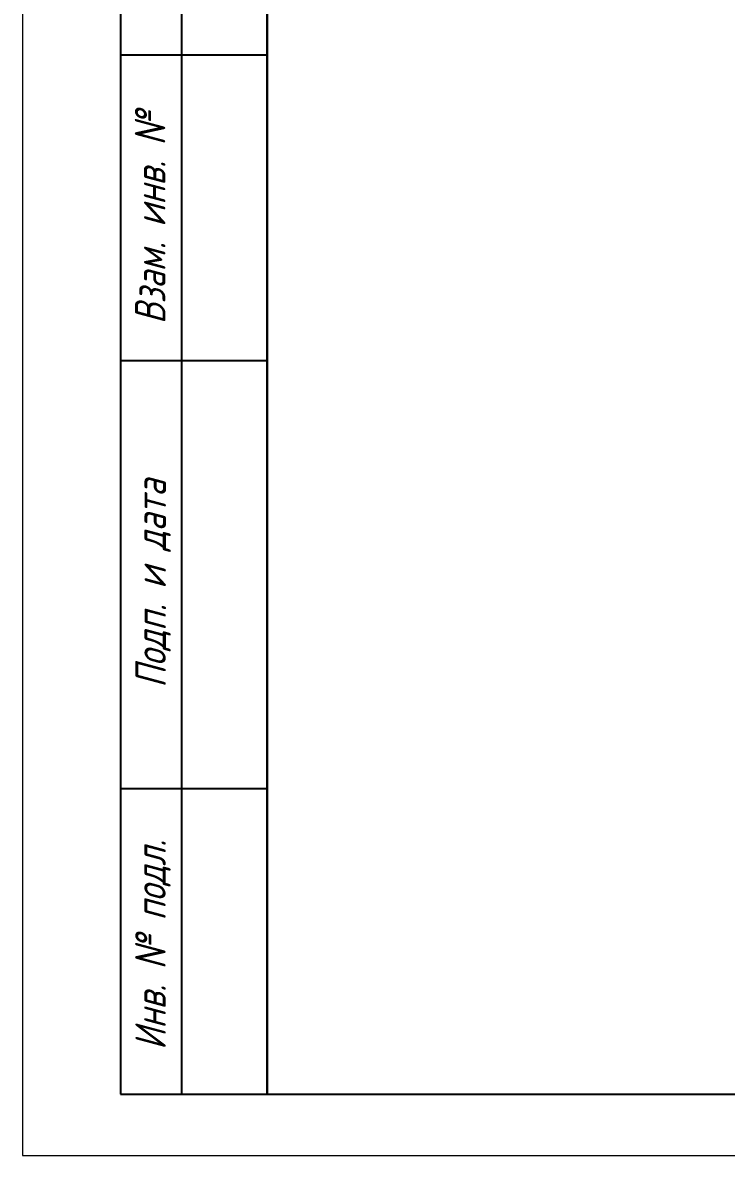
# Model space of a CAD drawing. Header units: millimetres. Extents: x 0 to 594, y -1 to 420.
# Drawn here: x 0 to 57.5, y 0 to 92.6 of the extents above; entities that cross this region are included whole.
import ezdxf

# ---------------------------------------------------------------- set-up
doc = ezdxf.new("R2010")
doc.units = ezdxf.units.MM
doc.linetypes.add('SLD-Сплошная', pattern=[0])
doc.styles.add('SLDTEXTSTYLE0', font='', dxfattribs={"bigfont": 'bigfont'})
doc.styles.get('SLDTEXTSTYLE0').set_extended_font_data('ГОСТ тип А', italic=True)

msp = doc.modelspace()

# ---------------------------------------------------------------- linework, layer by layer
at = {"color": 7, "linetype": 'SLD-Сплошная', "lineweight": 18}
for p, q in [((0, 420), (0, 0)), ((0, 0), (594, 0))]:
    msp.add_line(p, q, dxfattribs=at)
at = {"color": 7, "linetype": 'SLD-Сплошная', "lineweight": 25}
for p, q in [((20, 5), (20, 415)), ((8, 150), (8, 5)), ((13, 150), (13, 5)), ((20, 150), (20, 5)), ((8, 90), (20, 90)), ((8, 65), (20, 65)), ((8, 30), (20, 30)), ((8, 5), (20, 5)), ((20, 5), (589, 5))]:
    msp.add_line(p, q, dxfattribs=at)

# ---------------------------------------------------------------- texts
at = {"color": 7, "linetype": 'Continuous', "lineweight": 0, "char_height": 2.5, "attachment_point": 1, "rotation": 90, "style": 'SLDTEXTSTYLE0'}
for s, insert in [('Взам. инв. №', (9.1769, 67.9746)), ('Подп. и дата', (9.2199, 38.2257)), ('Инв. № подл.', (9.2047, 8.6087))]:
    msp.add_mtext(s, dxfattribs=dict(at, insert=insert))

doc.saveas('drawing.dxf')
